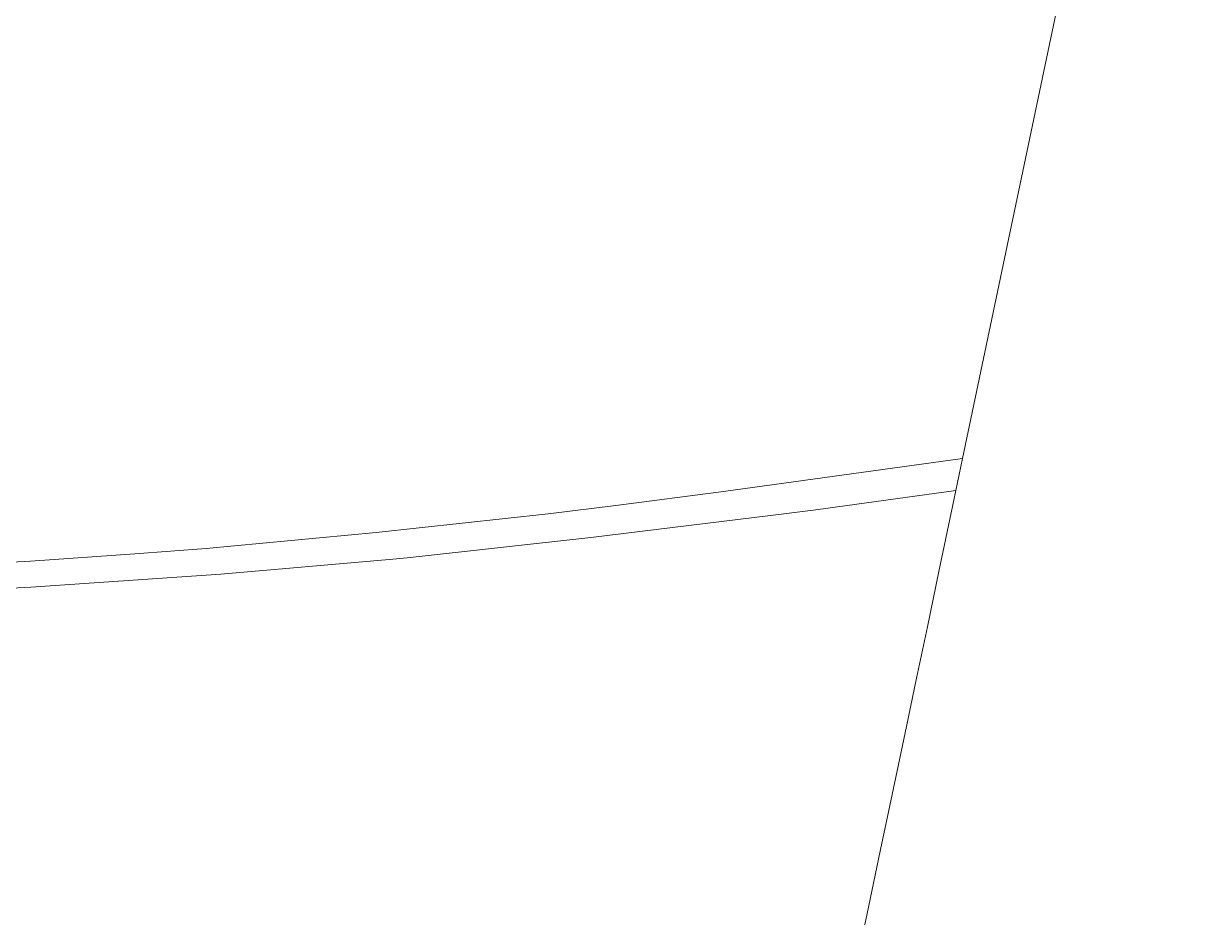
# Model space of a CAD drawing. Header units: millimetres. Extents: x 930469 to 1523124, y -120375 to 411163.
# Drawn here: x 1427928 to 1428486, y -6832 to -6409 of the extents above; entities that cross this region are included whole.
import ezdxf

# ---------------------------------------------------------------- set-up
doc = ezdxf.new("R2010")
doc.units = ezdxf.units.MM
doc.layers.add('A-NET THAY', color=8, linetype='Continuous', lineweight=0)
doc.layers.add('COT VACH', color=8, linetype='Continuous', lineweight=0)

# ---------------------------------------------------------------- blocks, each defined once
blk = doc.blocks.new('fgholol')
at = {"layer": 'A-NET THAY', "ltscale": 3}
for p, q in [((1046340.36, 32432.75), (1046453.53, 32971.71)), ((1046340.36, 32432.75), (1046227, 32417.19)), ((1046337.18, 32417.58), (1046340.36, 32432.75)), ((1046227, 32417.19), (1046176.11, 32410.55)), ((1046337.18, 32417.58), (1046270.81, 32408.48)), ((1046334.97, 32407.07), (1046337.18, 32417.58)), ((1046176.11, 32410.55), (1046143.97, 32406.64)), ((1046143.97, 32406.64), (1046062.56, 32397.67)), ((1046250.65, 32405.9), (1046164.19, 32395.37)), ((1046270.81, 32408.48), (1046250.65, 32405.9)), ((1046329.13, 32379.27), (1046334.97, 32407.07)), ((1046062.56, 32397.67), (1045981.93, 32390.12)), ((1046164.19, 32395.37), (1046077.14, 32385.78)), ((1045948.18, 32387.61), (1045898.78, 32384.24)), ((1045981.93, 32390.12), (1045948.18, 32387.61)), ((1045898.78, 32384.24), (1045715.61, 32373.78)), ((1046068.6, 32384.98), (1045988.86, 32378.07)), ((1046077.14, 32385.78), (1046068.6, 32384.98)), ((1045988.86, 32378.07), (1045898.89, 32371.92)), ((1046323.65, 32353.14), (1046329.13, 32379.27)), ((1045778.98, 32365.07), (1045898.89, 32371.92)), ((1046318.51, 32328.68), (1046323.65, 32353.14)), ((1046313.73, 32305.9), (1046318.51, 32328.68)), ((1046309.3, 32284.8), (1046313.73, 32305.9)), ((1046305.22, 32265.39), (1046309.3, 32284.8)), ((1046301.5, 32247.66), (1046305.22, 32265.39)), ((1046298.13, 32231.62), (1046301.5, 32247.66)), ((1046295.12, 32217.27), (1046298.13, 32231.62)), ((1046292.46, 32204.62), (1046295.12, 32217.27))]:
    blk.add_line(p, q, dxfattribs=at)

msp = doc.modelspace()

# ---------------------------------------------------------------- block references
at = {"layer": 'COT VACH'}
msp.add_blockref('fgholol', (382032.3, -39047.4), dxfattribs=at)

doc.saveas('drawing.dxf')
